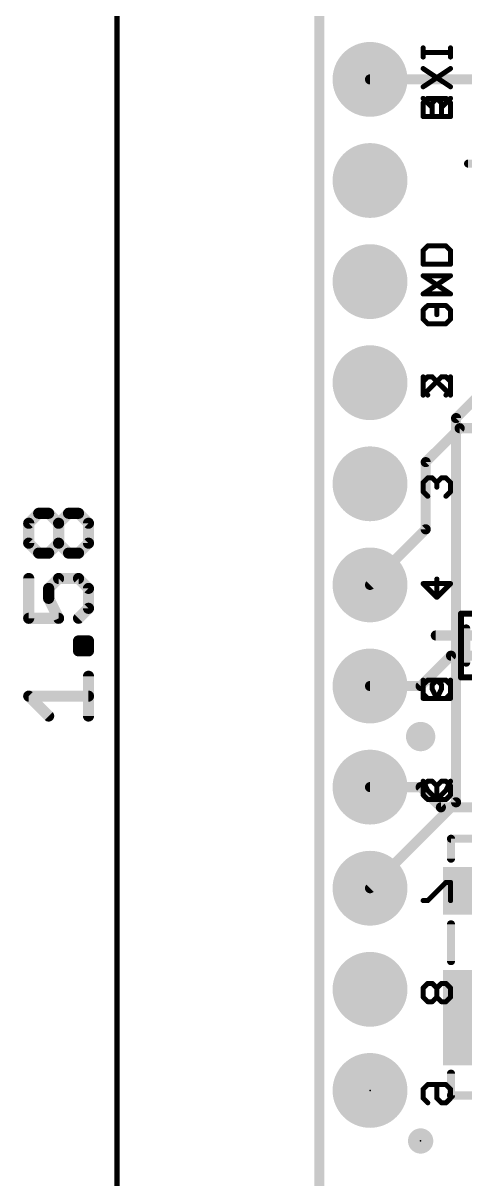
# Model space of a CAD drawing. Extents: x -44 to 63, y -18 to 50.
# Drawn here: x -7.43 to 3.65, y 6.03 to 35.07 of the extents above; entities that cross this region are included whole.
import ezdxf

# ---------------------------------------------------------------- set-up
doc = ezdxf.new("R2010")
doc.units = 0
for name, color, linetype in [('1', 12, 'CONTINUOUS'), ('16', 132, 'CONTINUOUS'), ('17', 110, 'CONTINUOUS'), ('18', 110, 'CONTINUOUS'), ('20', 53, 'CONTINUOUS'), ('21', 41, 'CONTINUOUS'), ('22', 40, 'CONTINUOUS'), ('23', 53, 'CONTINUOUS'), ('47', 253, 'CONTINUOUS'), ('51', 53, 'CONTINUOUS')]:
    doc.layers.add(name, color=color, linetype=linetype)

# ---------------------------------------------------------------- blocks, each defined once
blk = doc.blocks.new('PIE')
at = {"const_width": 0.5}
blk.add_lwpolyline([(0, -0.25, 1), (0, 0.25, 1), (0, -0.25)], format="xyb", dxfattribs=at)
blk = doc.blocks.new('RECT')
blk.add_solid([(-0.5, -0.5), (0.5, -0.5), (-0.5, 0.5), (0.5, 0.5)])
blk = doc.blocks.new('ROUNDP')
at = {"const_width": 0.5}
blk.add_lwpolyline([(0, -0.25, 1), (0, 0.25, 1), (0, -0.25)], format="xyb", dxfattribs=at)
blk = doc.blocks.new('ROUNDV')
at = {"const_width": 0.5}
blk.add_lwpolyline([(0, -0.25, 1), (0, 0.25, 1), (0, -0.25)], format="xyb", dxfattribs=at)

msp = doc.modelspace()

# ---------------------------------------------------------------- linework, layer by layer
at = {"layer": '1', "const_width": 0.254}
for points in [[(0, 40.005), (0, 5.715)], [(2.667, 24.0401), (3.5189, 24.892)], [(3.5189, 24.892), (6.985, 24.892)], [(2.667, 22.352), (2.667, 24.0401)], [(2.667, 22.352), (1.27, 20.955)], [(4.953, 19.685), (2.921, 19.685)], [(3.302, 19.177), (2.54, 18.415)], [(6.477, 19.177), (3.302, 19.177)], [(2.54, 18.415), (1.27, 18.415)], [(2.54, 15.875), (1.27, 15.875)], [(3.048, 15.367), (2.54, 15.875)], [(4.953, 15.367), (3.048, 15.367)]]:
    msp.add_lwpolyline(points, dxfattribs=at)
at = {"layer": '1', "const_width": 0.127}
for points in [[(3.5189, 24.9555, 1), (3.5189, 24.8285)], [(3.5638, 24.8471, 1), (3.474, 24.9369)], [(2.7305, 24.0401, 1), (2.6035, 24.0401)], [(2.6221, 24.085, 1), (2.7119, 23.9952)], [(2.6035, 22.352, 1), (2.7305, 22.352)], [(2.7119, 22.3071, 1), (2.6221, 22.3969)], [(1.2251, 20.9999, 1), (1.3149, 20.9101)], [(2.921, 19.7485, 1), (2.921, 19.6215)], [(3.302, 19.2405, 1), (3.302, 19.1135)], [(3.3469, 19.1321, 1), (3.2571, 19.2219)], [(1.27, 18.4785, 1), (1.27, 18.3515)], [(2.4951, 18.4599, 1), (2.5849, 18.3701)], [(2.54, 18.3515, 1), (2.54, 18.4785)], [(1.27, 15.9385, 1), (1.27, 15.8115)], [(2.5849, 15.9199, 1), (2.4951, 15.8301)], [(2.54, 15.8115, 1), (2.54, 15.9385)], [(3.048, 15.4305, 1), (3.048, 15.3035)], [(3.0031, 15.3221, 1), (3.0929, 15.4119)]]:
    msp.add_lwpolyline(points, format="xyb", dxfattribs=at)
at = {"layer": '16', "const_width": 0.254}
for points in [[(0, 5.715), (0, 40.005)], [(1.27, 33.655), (7.493, 33.655)], [(3.429, 25.146), (4.191, 25.908)], [(3.429, 15.494), (3.429, 25.146)], [(1.27, 13.335), (3.429, 15.494)]]:
    msp.add_lwpolyline(points, dxfattribs=at)
at = {"layer": '16', "const_width": 0.127}
for points in [[(1.27, 33.7185, 1), (1.27, 33.5915)], [(3.4925, 25.146, 1), (3.3655, 25.146)], [(3.3841, 25.1909, 1), (3.4739, 25.1011)], [(3.3655, 15.494, 1), (3.4925, 15.494)], [(3.4739, 15.4491, 1), (3.3841, 15.5389)], [(1.2251, 13.3799, 1), (1.3149, 13.2901)]]:
    msp.add_lwpolyline(points, format="xyb", dxfattribs=at)
at = {"layer": '20', "const_width": 0.2032}
msp.add_lwpolyline([(0, 40.005), (0, 5.715)], dxfattribs=at)
at = {"layer": '21'}
for points, const_width in [([(2.6029, 34.2174), (2.6029, 34.4462)], 0.127), ([(3.2893, 34.3318), (2.6029, 34.3318)], 0.127), ([(3.2893, 34.2174), (3.2893, 34.4462)], 0.127), ([(2.6029, 33.469), (3.2893, 33.9266)], 0.127), ([(2.6029, 33.9266), (3.2893, 33.469)], 0.127), ([(2.6029, 33.0638), (2.7173, 33.1782)], 0.127), ([(2.6029, 32.7206), (2.6029, 33.0638)], 0.127), ([(2.7173, 33.1782), (2.9461, 33.1782)], 0.127), ([(2.9461, 33.1782), (3.0605, 33.0638)], 0.127), ([(3.0605, 32.9494), (3.2893, 33.1782)], 0.127), ([(3.0605, 33.0638), (3.0605, 32.7206)], 0.127), ([(3.2893, 32.7206), (2.6029, 32.7206)], 0.127), ([(3.731, 31.539), (4.191, 31.539)], 0.2032), ([(2.7173, 29.4703), (2.6029, 29.3559)], 0.127), ([(2.6029, 29.3559), (2.6029, 29.0127)], 0.127), ([(3.1749, 29.4703), (2.7173, 29.4703)], 0.127), ([(3.2893, 29.3559), (3.1749, 29.4703)], 0.127), ([(3.2893, 29.0127), (3.2893, 29.3559)], 0.127), ([(2.6029, 29.0127), (3.2893, 29.0127)], 0.127), ([(2.6029, 28.2643), (3.2893, 28.7219)], 0.127), ([(3.2893, 28.7219), (2.6029, 28.7219)], 0.127), ([(3.2893, 28.2643), (2.6029, 28.2643)], 0.127), ([(2.7173, 27.9735), (2.6029, 27.8591)], 0.127), ([(2.6029, 27.8591), (2.6029, 27.6303)], 0.127), ([(3.1749, 27.9735), (2.9461, 27.9735)], 0.127), ([(2.9461, 27.9735), (2.9461, 27.7447)], 0.127), ([(3.2893, 27.8591), (3.1749, 27.9735)], 0.127), ([(3.2893, 27.6303), (3.2893, 27.8591)], 0.127), ([(2.6029, 27.6303), (2.7173, 27.5159)], 0.127), ([(3.1749, 27.5159), (3.2893, 27.6303)], 0.127), ([(2.7173, 27.5159), (3.1749, 27.5159)], 0.127), ([(2.7173, 26.1819), (2.6029, 26.0675)], 0.127), ([(2.8317, 26.1819), (2.7173, 26.1819)], 0.127), ([(3.2893, 25.7243), (2.8317, 26.1819)], 0.127), ([(3.2893, 26.1819), (3.2893, 25.7243)], 0.127), ([(2.6029, 26.0675), (2.6029, 25.8387)], 0.127), ([(2.6029, 25.8387), (2.7173, 25.7243)], 0.127), ([(2.6029, 23.5275), (2.7173, 23.6419)], 0.127), ([(2.6029, 23.2987), (2.6029, 23.5275)], 0.127), ([(2.7173, 23.6419), (2.8317, 23.6419)], 0.127), ([(2.8317, 23.6419), (2.9461, 23.5275)], 0.127), ([(2.9461, 23.5275), (3.0605, 23.6419)], 0.127), ([(2.9461, 23.5275), (2.9461, 23.4131)], 0.127), ([(3.0605, 23.6419), (3.1749, 23.6419)], 0.127), ([(3.1749, 23.6419), (3.2893, 23.5275)], 0.127), ([(3.2893, 23.5275), (3.2893, 23.2987)], 0.127), ([(2.7173, 23.1843), (2.6029, 23.2987)], 0.127), ([(3.2893, 23.2987), (3.1749, 23.1843)], 0.127), ([(3.2893, 20.9875), (2.6029, 20.9875)], 0.127), ([(2.6029, 20.9875), (2.9461, 20.6443)], 0.127), ([(2.9461, 20.6443), (2.9461, 21.1019)], 0.127), ([(3.683, 19.0016), (3.683, 19.8604)], 0.2032), ([(2.6029, 18.5619), (2.6029, 18.1043)], 0.127), ([(2.8317, 18.4475), (2.9461, 18.5619)], 0.127), ([(2.9461, 18.5619), (3.1749, 18.5619)], 0.127), ([(3.1749, 18.5619), (3.2893, 18.4475)], 0.127), ([(2.8317, 18.3331), (2.8317, 18.4475)], 0.127), ([(2.9461, 18.1043), (2.8317, 18.3331)], 0.127), ([(3.2893, 18.4475), (3.2893, 18.2187)], 0.127), ([(2.6029, 18.1043), (2.9461, 18.1043)], 0.127), ([(3.2893, 18.2187), (3.1749, 18.1043)], 0.127), ([(2.6029, 16.0219), (2.7173, 15.7931)], 0.127), ([(3.0605, 16.0219), (2.9461, 15.9075)], 0.127), ([(2.9461, 15.9075), (2.9461, 15.5643)], 0.127), ([(3.1749, 16.0219), (3.0605, 16.0219)], 0.127), ([(3.2893, 15.9075), (3.1749, 16.0219)], 0.127), ([(3.2893, 15.6787), (3.2893, 15.9075)], 0.127), ([(2.7173, 15.7931), (2.9461, 15.5643)], 0.127), ([(3.1749, 15.5643), (3.2893, 15.6787)], 0.127), ([(2.9461, 15.5643), (3.1749, 15.5643)], 0.127), ([(3.302, 14.078), (3.302, 14.578)], 0.2032), ([(3.302, 14.578), (5.1266, 14.578)], 0.2032), ([(3.302, 11.5034), (3.302, 12.428)], 0.2032), ([(3.302, 8.678), (3.302, 8.128)], 0.2032), ([(3.302, 8.128), (14.602, 8.128)], 0.2032)]:
    msp.add_lwpolyline(points, dxfattribs=dict(at, const_width=const_width))
for points, const_width in [([(2.6347, 34.4462, 1), (2.5712, 34.4462)], 0.0635), ([(2.6029, 34.3636, 1), (2.6029, 34.3001)], 0.0635), ([(3.3211, 34.4462, 1), (3.2576, 34.4462)], 0.0635), ([(3.2893, 34.3001, 1), (3.2893, 34.3636)], 0.0635), ([(2.5712, 34.2174, 1), (2.6347, 34.2174)], 0.0635), ([(2.6205, 33.953, 1), (2.5853, 33.9002)], 0.0635), ([(3.2576, 34.2174, 1), (3.3211, 34.2174)], 0.0635), ([(3.3069, 33.9002, 1), (3.2717, 33.953)], 0.0635), ([(2.5853, 33.4954, 1), (2.6205, 33.4426)], 0.0635), ([(3.2717, 33.4426, 1), (3.3069, 33.4954)], 0.0635), ([(2.6347, 33.0638, 1), (2.5712, 33.0638)], 0.0635), ([(2.5805, 33.0863, 1), (2.6254, 33.0414)], 0.0635), ([(2.7173, 33.21, 1), (2.7173, 33.1465)], 0.0635), ([(2.7398, 33.1558, 1), (2.6949, 33.2007)], 0.0635), ([(2.9686, 33.2007, 1), (2.9237, 33.1558)], 0.0635), ([(2.9461, 33.1465, 1), (2.9461, 33.21)], 0.0635), ([(3.0923, 33.0638, 1), (3.0288, 33.0638)], 0.0635), ([(3.0381, 33.0414, 1), (3.083, 33.0863)], 0.0635), ([(3.3118, 33.1558, 1), (3.2668, 33.2007)], 0.0635), ([(3.0381, 32.9719, 1), (3.083, 32.927)], 0.0635), ([(2.6029, 32.7524, 1), (2.6029, 32.6889)], 0.0635), ([(2.5712, 32.7206, 1), (2.6347, 32.7206)], 0.0635), ([(3.0288, 32.7206, 1), (3.0923, 32.7206)], 0.0635), ([(3.2893, 32.6889, 1), (3.2893, 32.7524)], 0.0635), ([(3.731, 31.5898, 1), (3.731, 31.4882)], 0.1016), ([(2.6347, 29.3559, 1), (2.5712, 29.3559)], 0.0635), ([(2.5805, 29.3783, 1), (2.6254, 29.3334)], 0.0635), ([(2.7173, 29.502, 1), (2.7173, 29.4385)], 0.0635), ([(2.7398, 29.4478, 1), (2.6949, 29.4927)], 0.0635), ([(3.1974, 29.4927, 1), (3.1525, 29.4478)], 0.0635), ([(3.1749, 29.4385, 1), (3.1749, 29.502)], 0.0635), ([(3.3211, 29.3559, 1), (3.2576, 29.3559)], 0.0635), ([(3.2668, 29.3334, 1), (3.3118, 29.3783)], 0.0635), ([(2.6029, 29.0445, 1), (2.6029, 28.981)], 0.0635), ([(2.5712, 29.0127, 1), (2.6347, 29.0127)], 0.0635), ([(3.2576, 29.0127, 1), (3.3211, 29.0127)], 0.0635), ([(3.2893, 28.981, 1), (3.2893, 29.0445)], 0.0635), ([(2.6029, 28.7536, 1), (2.6029, 28.6901)], 0.0635), ([(3.3069, 28.6955, 1), (3.2717, 28.7483)], 0.0635), ([(3.2893, 28.6901, 1), (3.2893, 28.7536)], 0.0635), ([(2.6029, 28.296, 1), (2.6029, 28.2325)], 0.0635), ([(2.5853, 28.2907, 1), (2.6205, 28.2379)], 0.0635), ([(3.2893, 28.2325, 1), (3.2893, 28.296)], 0.0635), ([(2.6347, 27.8591, 1), (2.5712, 27.8591)], 0.0635), ([(2.5805, 27.8815, 1), (2.6254, 27.8366)], 0.0635), ([(2.7398, 27.951, 1), (2.6949, 27.9959)], 0.0635), ([(2.9461, 28.0052, 1), (2.9461, 27.9417)], 0.0635), ([(2.9779, 27.9735, 1), (2.9144, 27.9735)], 0.0635), ([(3.1974, 27.9959, 1), (3.1525, 27.951)], 0.0635), ([(3.1749, 27.9417, 1), (3.1749, 28.0052)], 0.0635), ([(3.3211, 27.8591, 1), (3.2576, 27.8591)], 0.0635), ([(3.2668, 27.8366, 1), (3.3118, 27.8815)], 0.0635), ([(2.5712, 27.6303, 1), (2.6347, 27.6303)], 0.0635), ([(2.6254, 27.6527, 1), (2.5805, 27.6078)], 0.0635), ([(2.9144, 27.7447, 1), (2.9779, 27.7447)], 0.0635), ([(3.2576, 27.6303, 1), (3.3211, 27.6303)], 0.0635), ([(3.3118, 27.6078, 1), (3.2668, 27.6527)], 0.0635), ([(2.7173, 27.5476, 1), (2.7173, 27.4841)], 0.0635), ([(2.6949, 27.4934, 1), (2.7398, 27.5383)], 0.0635), ([(3.1525, 27.5383, 1), (3.1974, 27.4934)], 0.0635), ([(3.1749, 27.4841, 1), (3.1749, 27.5476)], 0.0635), ([(2.7173, 26.2136, 1), (2.7173, 26.1501)], 0.0635), ([(2.7398, 26.1594, 1), (2.6949, 26.2043)], 0.0635), ([(2.8542, 26.2043, 1), (2.8093, 26.1594)], 0.0635), ([(2.8317, 26.1501, 1), (2.8317, 26.2136)], 0.0635), ([(3.3211, 26.1819, 1), (3.2576, 26.1819)], 0.0635), ([(2.6347, 26.0675, 1), (2.5712, 26.0675)], 0.0635), ([(2.5712, 25.8387, 1), (2.6347, 25.8387)], 0.0635), ([(2.5805, 26.0899, 1), (2.6254, 26.045)], 0.0635), ([(2.6254, 25.8611, 1), (2.5805, 25.8162)], 0.0635), ([(2.6949, 25.7018, 1), (2.7398, 25.7467)], 0.0635), ([(3.2576, 25.7243, 1), (3.3211, 25.7243)], 0.0635), ([(3.2668, 25.7018, 1), (3.3118, 25.7467)], 0.0635), ([(2.6347, 23.5275, 1), (2.5712, 23.5275)], 0.0635), ([(2.5805, 23.5499, 1), (2.6254, 23.505)], 0.0635), ([(2.7173, 23.6736, 1), (2.7173, 23.6101)], 0.0635), ([(2.7398, 23.6194, 1), (2.6949, 23.6643)], 0.0635), ([(2.8542, 23.6643, 1), (2.8093, 23.6194)], 0.0635), ([(2.8317, 23.6101, 1), (2.8317, 23.6736)], 0.0635), ([(2.9779, 23.5275, 1), (2.9144, 23.5275)], 0.0635), ([(2.9237, 23.5499, 1), (2.9686, 23.505)], 0.0635), ([(2.9237, 23.505, 1), (2.9686, 23.5499)], 0.0635), ([(3.0605, 23.6736, 1), (3.0605, 23.6101)], 0.0635), ([(3.083, 23.6194, 1), (3.0381, 23.6643)], 0.0635), ([(3.1974, 23.6643, 1), (3.1525, 23.6194)], 0.0635), ([(3.1749, 23.6101, 1), (3.1749, 23.6736)], 0.0635), ([(3.3211, 23.5275, 1), (3.2576, 23.5275)], 0.0635), ([(3.2668, 23.505, 1), (3.3118, 23.5499)], 0.0635), ([(2.5712, 23.2987, 1), (2.6347, 23.2987)], 0.0635), ([(2.6254, 23.3211, 1), (2.5805, 23.2762)], 0.0635), ([(2.6949, 23.1618, 1), (2.7398, 23.2067)], 0.0635), ([(2.9144, 23.4131, 1), (2.9779, 23.4131)], 0.0635), ([(3.1525, 23.2067, 1), (3.1974, 23.1618)], 0.0635), ([(3.2576, 23.2987, 1), (3.3211, 23.2987)], 0.0635), ([(3.3118, 23.2762, 1), (3.2668, 23.3211)], 0.0635), ([(2.6029, 21.0192, 1), (2.6029, 20.9557)], 0.0635), ([(2.6254, 21.0099, 1), (2.5805, 20.965)], 0.0635), ([(2.9779, 21.1019, 1), (2.9144, 21.1019)], 0.0635), ([(3.2893, 20.9557, 1), (3.2893, 21.0192)], 0.0635), ([(2.9144, 20.6443, 1), (2.9779, 20.6443)], 0.0635), ([(2.9237, 20.6218, 1), (2.9686, 20.6667)], 0.0635), ([(3.7338, 19.8604, 1), (3.6322, 19.8604)], 0.1016), ([(3.6322, 19.0016, 1), (3.7338, 19.0016)], 0.1016), ([(2.6347, 18.5619, 1), (2.5712, 18.5619)], 0.0635), ([(2.9461, 18.5936, 1), (2.9461, 18.5301)], 0.0635), ([(2.9686, 18.5394, 1), (2.9237, 18.5843)], 0.0635), ([(3.1974, 18.5843, 1), (3.1525, 18.5394)], 0.0635), ([(3.1749, 18.5301, 1), (3.1749, 18.5936)], 0.0635), ([(2.8635, 18.4475, 1), (2.8, 18.4475)], 0.0635), ([(2.8601, 18.3473, 1), (2.8033, 18.3189)], 0.0635), ([(2.8, 18.3331, 1), (2.8635, 18.3331)], 0.0635), ([(2.8093, 18.4699, 1), (2.8542, 18.425)], 0.0635), ([(3.3211, 18.4475, 1), (3.2576, 18.4475)], 0.0635), ([(3.2668, 18.425, 1), (3.3118, 18.4699)], 0.0635), ([(2.6029, 18.136, 1), (2.6029, 18.0725)], 0.0635), ([(2.5712, 18.1043, 1), (2.6347, 18.1043)], 0.0635), ([(2.9177, 18.0901, 1), (2.9745, 18.1185)], 0.0635), ([(2.9461, 18.0725, 1), (2.9461, 18.136)], 0.0635), ([(3.1525, 18.1267, 1), (3.1974, 18.0818)], 0.0635), ([(3.2576, 18.2187, 1), (3.3211, 18.2187)], 0.0635), ([(3.3118, 18.1962, 1), (3.2668, 18.2411)], 0.0635), ([(2.6313, 16.0361, 1), (2.5745, 16.0077)], 0.0635), ([(2.9779, 15.9075, 1), (2.9144, 15.9075)], 0.0635), ([(3.0605, 16.0536, 1), (3.0605, 15.9901)], 0.0635), ([(3.083, 15.9994, 1), (3.0381, 16.0443)], 0.0635), ([(3.1974, 16.0443, 1), (3.1525, 15.9994)], 0.0635), ([(3.1749, 15.9901, 1), (3.1749, 16.0536)], 0.0635), ([(3.3211, 15.9075, 1), (3.2576, 15.9075)], 0.0635), ([(2.7398, 15.8155, 1), (2.6949, 15.7706)], 0.0635), ([(2.6889, 15.7789, 1), (2.7457, 15.8073)], 0.0635), ([(2.9237, 15.9299, 1), (2.9686, 15.885)], 0.0635), ([(3.2576, 15.6787, 1), (3.3211, 15.6787)], 0.0635), ([(3.3118, 15.6562, 1), (3.2668, 15.7011)], 0.0635), ([(3.2668, 15.885, 1), (3.3118, 15.9299)], 0.0635), ([(2.9461, 15.596, 1), (2.9461, 15.5325)], 0.0635), ([(2.9144, 15.5643, 1), (2.9779, 15.5643)], 0.0635), ([(2.9237, 15.5418, 1), (2.9686, 15.5867)], 0.0635), ([(3.1525, 15.5867, 1), (3.1974, 15.5418)], 0.0635), ([(3.1749, 15.5325, 1), (3.1749, 15.596)], 0.0635), ([(3.3528, 14.578, 1), (3.2512, 14.578)], 0.1016), ([(3.302, 14.6288, 1), (3.302, 14.5272)], 0.1016), ([(3.2512, 14.078, 1), (3.3528, 14.078)], 0.1016), ([(3.3528, 12.428, 1), (3.2512, 12.428)], 0.1016), ([(3.2512, 11.5034, 1), (3.3528, 11.5034)], 0.1016), ([(3.3528, 8.678, 1), (3.2512, 8.678)], 0.1016), ([(3.302, 8.1788, 1), (3.302, 8.0772)], 0.1016), ([(3.2512, 8.128, 1), (3.3528, 8.128)], 0.1016)]:
    msp.add_lwpolyline(points, format="xyb", dxfattribs=dict(at, const_width=const_width))
at = {"layer": '22', "const_width": 0.0635}
for points in [[(2.6353, 34.4462, 1), (2.5717, 34.4462)], [(2.6035, 34.3636, 1), (2.6035, 34.3001)], [(3.3216, 34.4462, 1), (3.2581, 34.4462)], [(3.2899, 34.3001, 1), (3.2899, 34.3636)], [(2.5717, 34.2174, 1), (2.6353, 34.2174)], [(2.6211, 33.953, 1), (2.5859, 33.9002)], [(3.2581, 34.2174, 1), (3.3216, 34.2174)], [(3.3075, 33.9002, 1), (3.2723, 33.953)], [(2.5859, 33.4954, 1), (2.6211, 33.4426)], [(3.2723, 33.4426, 1), (3.3075, 33.4954)], [(2.626, 33.2007, 1), (2.581, 33.1558)], [(2.864, 33.0638, 1), (2.8005, 33.0638)], [(2.8098, 33.0863, 1), (2.8547, 33.0414)], [(2.9467, 33.21, 1), (2.9467, 33.1465)], [(2.9691, 33.1558, 1), (2.9242, 33.2007)], [(3.1979, 33.2007, 1), (3.153, 33.1558)], [(3.1755, 33.1465, 1), (3.1755, 33.21)], [(3.3216, 33.0638, 1), (3.2581, 33.0638)], [(3.2674, 33.0414, 1), (3.3123, 33.0863)], [(2.8098, 32.927, 1), (2.8547, 32.9719)], [(2.6035, 32.7524, 1), (2.6035, 32.6889)], [(2.8005, 32.7206, 1), (2.864, 32.7206)], [(3.2581, 32.7206, 1), (3.3216, 32.7206)], [(3.2899, 32.6889, 1), (3.2899, 32.7524)], [(2.6353, 29.3559, 1), (2.5717, 29.3559)], [(2.581, 29.3784, 1), (2.626, 29.3334)], [(2.7179, 29.5021, 1), (2.7179, 29.4386)], [(2.7403, 29.4478, 1), (2.6954, 29.4928)], [(3.1979, 29.4928, 1), (3.153, 29.4478)], [(3.1755, 29.4386, 1), (3.1755, 29.5021)], [(3.3216, 29.3559, 1), (3.2581, 29.3559)], [(3.2674, 29.3334, 1), (3.3123, 29.3784)], [(2.5717, 29.0127, 1), (2.6353, 29.0127)], [(2.6035, 29.0445, 1), (2.6035, 28.981)], [(3.2581, 29.0127, 1), (3.3216, 29.0127)], [(3.2899, 28.981, 1), (3.2899, 29.0445)], [(2.6211, 28.7483, 1), (2.5859, 28.6955)], [(2.6035, 28.7536, 1), (2.6035, 28.6901)], [(3.2899, 28.6901, 1), (3.2899, 28.7536)], [(2.6035, 28.296, 1), (2.6035, 28.2325)], [(3.2723, 28.2379, 1), (3.3075, 28.2907)], [(3.2899, 28.2325, 1), (3.2899, 28.296)], [(2.6353, 27.8591, 1), (2.5717, 27.8591)], [(2.581, 27.8815, 1), (2.626, 27.8366)], [(2.7179, 28.0052, 1), (2.7179, 27.9417)], [(2.7403, 27.951, 1), (2.6954, 27.9959)], [(2.9784, 27.9735, 1), (2.9149, 27.9735)], [(2.9467, 27.9417, 1), (2.9467, 28.0052)], [(3.1979, 27.9959, 1), (3.153, 27.951)], [(3.3216, 27.8591, 1), (3.2581, 27.8591)], [(3.2674, 27.8366, 1), (3.3123, 27.8815)], [(2.5717, 27.6303, 1), (2.6353, 27.6303)], [(2.626, 27.6527, 1), (2.581, 27.6078)], [(2.9149, 27.7447, 1), (2.9784, 27.7447)], [(3.2581, 27.6303, 1), (3.3216, 27.6303)], [(3.3123, 27.6078, 1), (3.2674, 27.6527)], [(2.7179, 27.5476, 1), (2.7179, 27.4841)], [(2.6954, 27.4934, 1), (2.7403, 27.5383)], [(3.153, 27.5383, 1), (3.1979, 27.4934)], [(3.1755, 27.4841, 1), (3.1755, 27.5476)], [(2.6353, 26.1819, 1), (2.5717, 26.1819)], [(3.0611, 26.2136, 1), (3.0611, 26.1501)], [(3.0835, 26.1594, 1), (3.0386, 26.2043)], [(3.1979, 26.2043, 1), (3.153, 26.1594)], [(3.1755, 26.1501, 1), (3.1755, 26.2136)], [(3.3216, 26.0675, 1), (3.2581, 26.0675)], [(3.2581, 25.8387, 1), (3.3216, 25.8387)], [(3.2674, 26.045, 1), (3.3123, 26.0899)], [(3.3123, 25.8162, 1), (3.2674, 25.8611)], [(2.5717, 25.7243, 1), (2.6353, 25.7243)], [(2.581, 25.7467, 1), (2.626, 25.7018)], [(3.153, 25.7467, 1), (3.1979, 25.7018)], [(2.6353, 23.5275, 1), (2.5717, 23.5275)], [(2.581, 23.5499, 1), (2.626, 23.505)], [(2.7179, 23.6736, 1), (2.7179, 23.6101)], [(2.7403, 23.6194, 1), (2.6954, 23.6643)], [(2.8547, 23.6643, 1), (2.8098, 23.6194)], [(2.8323, 23.6101, 1), (2.8323, 23.6736)], [(2.9784, 23.5275, 1), (2.9149, 23.5275)], [(2.9242, 23.5499, 1), (2.9691, 23.505)], [(2.9242, 23.505, 1), (2.9691, 23.5499)], [(3.0611, 23.6736, 1), (3.0611, 23.6101)], [(3.0835, 23.6194, 1), (3.0386, 23.6643)], [(3.1979, 23.6643, 1), (3.153, 23.6194)], [(3.1755, 23.6101, 1), (3.1755, 23.6736)], [(3.3216, 23.5275, 1), (3.2581, 23.5275)], [(3.2674, 23.505, 1), (3.3123, 23.5499)], [(2.5717, 23.2987, 1), (2.6353, 23.2987)], [(2.626, 23.3211, 1), (2.581, 23.2762)], [(2.6954, 23.1618, 1), (2.7403, 23.2067)], [(2.9149, 23.4131, 1), (2.9784, 23.4131)], [(3.153, 23.2067, 1), (3.1979, 23.1618)], [(3.2581, 23.2987, 1), (3.3216, 23.2987)], [(3.3123, 23.2762, 1), (3.2674, 23.3211)], [(2.6035, 21.0192, 1), (2.6035, 20.9557)], [(2.9784, 21.1019, 1), (2.9149, 21.1019)], [(3.3123, 20.965, 1), (3.2674, 21.0099)], [(3.2899, 20.9557, 1), (3.2899, 21.0192)], [(2.9149, 20.6443, 1), (2.9784, 20.6443)], [(2.9242, 20.6667, 1), (2.9691, 20.6218)], [(2.7179, 18.5936, 1), (2.7179, 18.5301)], [(2.7403, 18.5394, 1), (2.6954, 18.5843)], [(2.9691, 18.5843, 1), (2.9242, 18.5394)], [(2.9467, 18.5301, 1), (2.9467, 18.5936)], [(3.3216, 18.5619, 1), (3.2581, 18.5619)], [(2.6353, 18.4475, 1), (2.5717, 18.4475)], [(2.581, 18.4699, 1), (2.626, 18.425)], [(3.0928, 18.4475, 1), (3.0293, 18.4475)], [(3.0293, 18.3331, 1), (3.0928, 18.3331)], [(3.0895, 18.3189, 1), (3.0327, 18.3473)], [(3.0386, 18.425, 1), (3.0835, 18.4699)], [(2.5717, 18.2187, 1), (2.6353, 18.2187)], [(2.626, 18.2411, 1), (2.581, 18.1962)], [(2.6954, 18.0818, 1), (2.7403, 18.1267)], [(2.9467, 18.136, 1), (2.9467, 18.0725)], [(2.9183, 18.1185, 1), (2.9751, 18.0901)], [(3.2581, 18.1043, 1), (3.3216, 18.1043)], [(3.2899, 18.0725, 1), (3.2899, 18.136)], [(2.6353, 15.9075, 1), (2.5717, 15.9075)], [(2.7179, 16.0536, 1), (2.7179, 15.9901)], [(2.7403, 15.9994, 1), (2.6954, 16.0443)], [(2.8547, 16.0443, 1), (2.8098, 15.9994)], [(2.8323, 15.9901, 1), (2.8323, 16.0536)], [(2.9784, 15.9075, 1), (2.9149, 15.9075)], [(3.3183, 16.0077, 1), (3.2615, 16.0361)], [(2.5717, 15.6787, 1), (2.6353, 15.6787)], [(2.581, 15.9299, 1), (2.626, 15.885)], [(2.626, 15.7011, 1), (2.581, 15.6562)], [(2.9242, 15.885, 1), (2.9691, 15.9299)], [(3.1471, 15.8073, 1), (3.2039, 15.7789)], [(3.1979, 15.7706, 1), (3.153, 15.8155)], [(2.7179, 15.596, 1), (2.7179, 15.5325)], [(2.6954, 15.5418, 1), (2.7403, 15.5867)], [(2.9149, 15.5643, 1), (2.9784, 15.5643)], [(2.9242, 15.5867, 1), (2.9691, 15.5418)], [(2.9467, 15.5325, 1), (2.9467, 15.596)], [(3.1755, 13.5136, 1), (3.1755, 13.4501)], [(3.1979, 13.4594, 1), (3.153, 13.5043)], [(3.3216, 13.4819, 1), (3.2581, 13.4819)], [(3.2899, 13.4501, 1), (3.2899, 13.5136)], [(2.6035, 13.056, 1), (2.6035, 12.9925)], [(2.6954, 13.0467, 1), (2.7403, 13.0018)], [(2.7179, 12.9925, 1), (2.7179, 13.056)], [(3.2581, 13.0243, 1), (3.3216, 13.0243)], [(2.6353, 10.8275, 1), (2.5717, 10.8275)], [(2.581, 10.8499, 1), (2.626, 10.805)], [(2.7179, 10.9736, 1), (2.7179, 10.9101)], [(2.7403, 10.9194, 1), (2.6954, 10.9643)], [(2.8547, 10.9643, 1), (2.8098, 10.9194)], [(2.8323, 10.9101, 1), (2.8323, 10.9736)], [(2.9784, 10.8275, 1), (2.9149, 10.8275)], [(2.9242, 10.8499, 1), (2.9691, 10.805)], [(2.9242, 10.805, 1), (2.9691, 10.8499)], [(3.0611, 10.9736, 1), (3.0611, 10.9101)], [(3.0835, 10.9194, 1), (3.0386, 10.9643)], [(3.1979, 10.9643, 1), (3.153, 10.9194)], [(3.1755, 10.9101, 1), (3.1755, 10.9736)], [(3.3216, 10.8275, 1), (3.2581, 10.8275)], [(3.2674, 10.805, 1), (3.3123, 10.8499)], [(2.5717, 10.5987, 1), (2.6353, 10.5987)], [(2.626, 10.6211, 1), (2.581, 10.5762)], [(2.7179, 10.516, 1), (2.7179, 10.4525)], [(2.6954, 10.4618, 1), (2.7403, 10.5067)], [(2.8098, 10.5067, 1), (2.8547, 10.4618)], [(2.8323, 10.4525, 1), (2.8323, 10.516)], [(2.9149, 10.5987, 1), (2.9784, 10.5987)], [(2.9691, 10.6211, 1), (2.9242, 10.5762)], [(2.9691, 10.5762, 1), (2.9242, 10.6211)], [(3.0611, 10.516, 1), (3.0611, 10.4525)], [(3.0386, 10.4618, 1), (3.0835, 10.5067)], [(3.153, 10.5067, 1), (3.1979, 10.4618)], [(3.1755, 10.4525, 1), (3.1755, 10.516)], [(3.2581, 10.5987, 1), (3.3216, 10.5987)], [(3.3123, 10.5762, 1), (3.2674, 10.6211)], [(2.7179, 8.4336, 1), (2.7179, 8.3701)], [(2.7403, 8.3794, 1), (2.6954, 8.4243)], [(2.9784, 8.4019, 1), (2.9149, 8.4019)], [(3.1979, 8.4243, 1), (3.153, 8.3794)], [(3.1755, 8.3701, 1), (3.1755, 8.4336)], [(2.6353, 8.2875, 1), (2.5717, 8.2875)], [(2.581, 8.3099, 1), (2.626, 8.265)], [(3.3216, 8.2875, 1), (3.2581, 8.2875)], [(3.2674, 8.265, 1), (3.3123, 8.3099)], [(2.5717, 8.0587, 1), (2.6353, 8.0587)], [(2.626, 8.0811, 1), (2.581, 8.0362)], [(2.6954, 7.9218, 1), (2.7403, 7.9667)], [(2.9149, 8.0587, 1), (2.9784, 8.0587)], [(2.9691, 8.0811, 1), (2.9242, 8.0362)], [(3.0611, 7.976, 1), (3.0611, 7.9125)], [(3.0386, 7.9218, 1), (3.0835, 7.9667)], [(3.153, 7.9667, 1), (3.1979, 7.9218)], [(3.1755, 7.9125, 1), (3.1755, 7.976)], [(3.2581, 8.0587, 1), (3.3216, 8.0587)], [(3.3123, 8.0362, 1), (3.2674, 8.0811)]]:
    msp.add_lwpolyline(points, format="xyb", dxfattribs=at)
at = {"layer": '22', "const_width": 0.127}
for points in [[(2.6035, 34.2174), (2.6035, 34.4462)], [(2.6035, 34.3318), (3.2899, 34.3318)], [(3.2899, 34.2174), (3.2899, 34.4462)], [(3.2899, 33.469), (2.6035, 33.9266)], [(3.2899, 33.9266), (2.6035, 33.469)], [(2.8323, 32.9494), (2.6035, 33.1782)], [(2.9467, 33.1782), (2.8323, 33.0638)], [(2.8323, 33.0638), (2.8323, 32.7206)], [(3.1755, 33.1782), (2.9467, 33.1782)], [(3.2899, 33.0638), (3.1755, 33.1782)], [(3.2899, 32.7206), (3.2899, 33.0638)], [(2.6035, 32.7206), (3.2899, 32.7206)], [(2.6035, 29.3559), (2.7179, 29.4703)], [(2.6035, 29.0127), (2.6035, 29.3559)], [(2.7179, 29.4703), (3.1755, 29.4703)], [(3.1755, 29.4703), (3.2899, 29.3559)], [(3.2899, 29.3559), (3.2899, 29.0127)], [(3.2899, 29.0127), (2.6035, 29.0127)], [(3.2899, 28.2643), (2.6035, 28.7219)], [(2.6035, 28.7219), (3.2899, 28.7219)], [(2.6035, 28.2643), (3.2899, 28.2643)], [(2.6035, 27.8591), (2.7179, 27.9735)], [(2.6035, 27.6303), (2.6035, 27.8591)], [(2.7179, 27.9735), (2.9467, 27.9735)], [(2.9467, 27.9735), (2.9467, 27.7447)], [(3.1755, 27.9735), (3.2899, 27.8591)], [(3.2899, 27.8591), (3.2899, 27.6303)], [(2.7179, 27.5159), (2.6035, 27.6303)], [(3.2899, 27.6303), (3.1755, 27.5159)], [(3.1755, 27.5159), (2.7179, 27.5159)], [(2.6035, 26.1819), (2.6035, 25.7243)], [(2.6035, 25.7243), (3.0611, 26.1819)], [(3.0611, 26.1819), (3.1755, 26.1819)], [(3.1755, 26.1819), (3.2899, 26.0675)], [(3.2899, 25.8387), (3.1755, 25.7243)], [(3.2899, 26.0675), (3.2899, 25.8387)], [(2.7179, 23.6419), (2.6035, 23.5275)], [(2.6035, 23.5275), (2.6035, 23.2987)], [(2.8323, 23.6419), (2.7179, 23.6419)], [(2.9467, 23.5275), (2.8323, 23.6419)], [(3.0611, 23.6419), (2.9467, 23.5275)], [(2.9467, 23.5275), (2.9467, 23.4131)], [(3.1755, 23.6419), (3.0611, 23.6419)], [(3.2899, 23.5275), (3.1755, 23.6419)], [(3.2899, 23.2987), (3.2899, 23.5275)], [(2.6035, 23.2987), (2.7179, 23.1843)], [(3.1755, 23.1843), (3.2899, 23.2987)], [(2.6035, 20.9875), (3.2899, 20.9875)], [(2.9467, 20.6443), (2.9467, 21.1019)], [(3.2899, 20.9875), (2.9467, 20.6443)], [(2.7179, 18.5619), (2.6035, 18.4475)], [(2.9467, 18.5619), (2.7179, 18.5619)], [(3.0611, 18.4475), (2.9467, 18.5619)], [(3.2899, 18.5619), (3.2899, 18.1043)], [(2.6035, 18.4475), (2.6035, 18.2187)], [(2.9467, 18.1043), (3.0611, 18.3331)], [(3.0611, 18.3331), (3.0611, 18.4475)], [(2.6035, 18.2187), (2.7179, 18.1043)], [(3.2899, 18.1043), (2.9467, 18.1043)], [(2.6035, 15.9075), (2.7179, 16.0219)], [(2.6035, 15.6787), (2.6035, 15.9075)], [(2.7179, 16.0219), (2.8323, 16.0219)], [(2.8323, 16.0219), (2.9467, 15.9075)], [(2.9467, 15.9075), (2.9467, 15.5643)], [(3.2899, 16.0219), (3.1755, 15.7931)], [(2.7179, 15.5643), (2.6035, 15.6787)], [(3.1755, 15.7931), (2.9467, 15.5643)], [(2.9467, 15.5643), (2.7179, 15.5643)], [(3.1755, 13.4819), (2.7179, 13.0243)], [(3.2899, 13.4819), (3.1755, 13.4819)], [(3.2899, 13.0243), (3.2899, 13.4819)], [(2.7179, 13.0243), (2.6035, 13.0243)], [(2.7179, 10.9419), (2.6035, 10.8275)], [(2.6035, 10.8275), (2.6035, 10.5987)], [(2.8323, 10.9419), (2.7179, 10.9419)], [(2.9467, 10.8275), (2.8323, 10.9419)], [(3.0611, 10.9419), (2.9467, 10.8275)], [(2.9467, 10.5987), (2.9467, 10.8275)], [(3.1755, 10.9419), (3.0611, 10.9419)], [(3.2899, 10.8275), (3.1755, 10.9419)], [(3.2899, 10.5987), (3.2899, 10.8275)], [(2.6035, 10.5987), (2.7179, 10.4843)], [(2.7179, 10.4843), (2.8323, 10.4843)], [(2.8323, 10.4843), (2.9467, 10.5987)], [(2.9467, 10.5987), (3.0611, 10.4843)], [(3.0611, 10.4843), (3.1755, 10.4843)], [(3.1755, 10.4843), (3.2899, 10.5987)], [(2.6035, 8.2875), (2.7179, 8.4019)], [(2.7179, 8.4019), (3.1755, 8.4019)], [(2.9467, 8.0587), (2.9467, 8.4019)], [(3.1755, 8.4019), (3.2899, 8.2875)], [(2.6035, 8.0587), (2.6035, 8.2875)], [(3.2899, 8.2875), (3.2899, 8.0587)], [(2.7179, 7.9443), (2.6035, 8.0587)], [(3.0611, 7.9443), (2.9467, 8.0587)], [(3.1755, 7.9443), (3.0611, 7.9443)], [(3.2899, 8.0587), (3.1755, 7.9443)]]:
    msp.add_lwpolyline(points, dxfattribs=at)
at = {"layer": '23'}
for p in [(1.27, 8.255), (3.302, 8.128), (2.54, 6.985)]:
    msp.add_point(p, dxfattribs=at)
at = {"layer": '47'}
for points, const_width in [([(-5.08, 0.065), (-5.08, 39.94)], 0.13), ([(-7.2941, 22.5036), (-7.0441, 22.7536)], 0.2794), ([(-7.0441, 22.7536), (-6.7941, 22.7536)], 0.2794), ([(-6.7941, 22.7536), (-6.5441, 22.5036)], 0.2794), ([(-6.5441, 22.5036), (-6.2942, 22.7536)], 0.2794), ([(-6.2942, 22.7536), (-6.0442, 22.7536)], 0.2794), ([(-6.0442, 22.7536), (-5.7942, 22.5036)], 0.2794), ([(-7.2941, 22.0037), (-7.2941, 22.5036)], 0.2794), ([(-6.5441, 22.0037), (-6.5441, 22.5036)], 0.2794), ([(-5.7942, 22.5036), (-5.7942, 22.0037)], 0.2794), ([(-7.0441, 21.7537), (-7.2941, 22.0037)], 0.2794), ([(-6.5441, 22.0037), (-6.7941, 21.7537)], 0.2794), ([(-6.2942, 21.7537), (-6.5441, 22.0037)], 0.2794), ([(-5.7942, 22.0037), (-6.0442, 21.7537)], 0.2794), ([(-6.7941, 21.7537), (-7.0441, 21.7537)], 0.2794), ([(-6.0442, 21.7537), (-6.2942, 21.7537)], 0.2794), ([(-7.2941, 21.1165), (-7.2941, 20.1165)], 0.2794), ([(-6.7941, 20.8665), (-6.5441, 21.1165)], 0.2794), ([(-6.5441, 21.1165), (-6.0442, 21.1165)], 0.2794), ([(-6.0442, 21.1165), (-5.7942, 20.8665)], 0.2794), ([(-6.7941, 20.6165), (-6.7941, 20.8665)], 0.2794), ([(-5.7942, 20.8665), (-5.7942, 20.3665)], 0.2794), ([(-6.5441, 20.1165), (-6.7941, 20.6165)], 0.2794), ([(-5.7942, 20.3665), (-6.0442, 20.1165)], 0.2794), ([(-7.2941, 20.1165), (-6.5441, 20.1165)], 0.2794), ([(-6.0442, 19.298), (-6.0442, 19.5479)], 0.2794), ([(-6.0442, 19.5479), (-5.7942, 19.5479)], 0.2794), ([(-5.7942, 19.5479), (-5.7942, 19.298)], 0.2794), ([(-5.7942, 19.298), (-6.0442, 19.298)], 0.2794), ([(-5.7942, 17.6608), (-5.7942, 18.6607)], 0.2794), ([(-6.7941, 17.6608), (-7.2941, 18.1608)], 0.2794), ([(-7.2941, 18.1608), (-5.7942, 18.1608)], 0.2794)]:
    msp.add_lwpolyline(points, dxfattribs=dict(at, const_width=const_width))
at = {"layer": '47', "const_width": 0.1397}
for points in [[(-7.0441, 22.8235, 1), (-7.0441, 22.6838)], [(-6.9947, 22.7042, 1), (-7.0935, 22.803)], [(-6.7447, 22.803, 1), (-6.8435, 22.7042)], [(-6.7941, 22.6838, 1), (-6.7941, 22.8235)], [(-6.2942, 22.8235, 1), (-6.2942, 22.6838)], [(-6.2448, 22.7042, 1), (-6.3436, 22.803)], [(-5.9948, 22.803, 1), (-6.0936, 22.7042)], [(-6.0442, 22.6838, 1), (-6.0442, 22.8235)], [(-7.2242, 22.5036, 1), (-7.3639, 22.5036)], [(-7.3435, 22.553, 1), (-7.2447, 22.4542)], [(-6.4743, 22.5036, 1), (-6.614, 22.5036)], [(-6.5935, 22.553, 1), (-6.4947, 22.4542)], [(-6.5935, 22.4542, 1), (-6.4947, 22.553)], [(-5.7244, 22.5036, 1), (-5.864, 22.5036)], [(-5.8436, 22.4542, 1), (-5.7448, 22.553)], [(-7.2447, 22.0531, 1), (-7.3435, 21.9543)], [(-7.3639, 22.0037, 1), (-7.2242, 22.0037)], [(-6.4947, 22.0531, 1), (-6.5935, 21.9543)], [(-6.614, 22.0037, 1), (-6.4743, 22.0037)], [(-6.4947, 21.9543, 1), (-6.5935, 22.0531)], [(-5.864, 22.0037, 1), (-5.7244, 22.0037)], [(-5.7448, 21.9543, 1), (-5.8436, 22.0531)], [(-7.0441, 21.8236, 1), (-7.0441, 21.6839)], [(-7.0935, 21.7043, 1), (-6.9947, 21.8031)], [(-6.8435, 21.8031, 1), (-6.7447, 21.7043)], [(-6.7941, 21.6839, 1), (-6.7941, 21.8236)], [(-6.2942, 21.8236, 1), (-6.2942, 21.6839)], [(-6.3436, 21.7043, 1), (-6.2448, 21.8031)], [(-6.0936, 21.8031, 1), (-5.9948, 21.7043)], [(-6.0442, 21.6839, 1), (-6.0442, 21.8236)], [(-7.2242, 21.1165, 1), (-7.3639, 21.1165)], [(-6.5441, 21.1863, 1), (-6.5441, 21.0466)], [(-6.4947, 21.0671, 1), (-6.5935, 21.1659)], [(-5.9948, 21.1659, 1), (-6.0936, 21.0671)], [(-6.0442, 21.0466, 1), (-6.0442, 21.1863)], [(-6.7243, 20.8665, 1), (-6.864, 20.8665)], [(-6.8435, 20.9159, 1), (-6.7447, 20.8171)], [(-5.7244, 20.8665, 1), (-5.864, 20.8665)], [(-5.8436, 20.8171, 1), (-5.7448, 20.9159)], [(-6.7316, 20.6477, 1), (-6.8566, 20.5853)], [(-6.864, 20.6165, 1), (-6.7243, 20.6165)], [(-5.864, 20.3665, 1), (-5.7244, 20.3665)], [(-5.7448, 20.3171, 1), (-5.8436, 20.4159)], [(-7.2941, 20.1864, 1), (-7.2941, 20.0467)], [(-7.3639, 20.1165, 1), (-7.2242, 20.1165)], [(-6.6066, 20.0853, 1), (-6.4817, 20.1478)], [(-6.5441, 20.0467, 1), (-6.5441, 20.1864)], [(-6.0936, 20.1659, 1), (-5.9948, 20.0672)], [(-6.0442, 19.6178, 1), (-6.0442, 19.4781)], [(-5.9743, 19.5479, 1), (-6.114, 19.5479)], [(-5.7244, 19.5479, 1), (-5.864, 19.5479)], [(-5.7942, 19.4781, 1), (-5.7942, 19.6178)], [(-6.0442, 19.3678, 1), (-6.0442, 19.2281)], [(-6.114, 19.298, 1), (-5.9743, 19.298)], [(-5.864, 19.298, 1), (-5.7244, 19.298)], [(-5.7942, 19.2281, 1), (-5.7942, 19.3678)], [(-5.7244, 18.6607, 1), (-5.864, 18.6607)], [(-7.2447, 18.2102, 1), (-7.3435, 18.1114)], [(-7.2941, 18.2306, 1), (-7.2941, 18.0909)], [(-5.7942, 18.0909, 1), (-5.7942, 18.2306)], [(-6.8435, 17.6114, 1), (-6.7447, 17.7102)], [(-5.864, 17.6608, 1), (-5.7244, 17.6608)]]:
    msp.add_lwpolyline(points, format="xyb", dxfattribs=at)
at = {"layer": '51', "const_width": 0.1524}
for points in [[(3.553, 20.231), (6.353, 20.231)], [(3.553, 18.631), (3.553, 20.231)], [(6.353, 18.631), (3.553, 18.631)]]:
    msp.add_lwpolyline(points, dxfattribs=at)
at = {"layer": '51', "const_width": 0.0762}
for points in [[(3.553, 20.2691, 1), (3.553, 20.1929)], [(3.5911, 20.231, 1), (3.5149, 20.231)], [(3.553, 18.6691, 1), (3.553, 18.5929)], [(3.5149, 18.631, 1), (3.5911, 18.631)]]:
    msp.add_lwpolyline(points, format="xyb", dxfattribs=at)

# ---------------------------------------------------------------- block references
at = {"layer": '1', "yscale": 1.05, "rotation": 90}
for p, xscale in [((3.627, 13.268), 1.2), ((3.627, 10.083), 2.39)]:
    msp.add_blockref('RECT', p, dxfattribs=dict(at, xscale=xscale))
at = {"layer": '1', "xscale": 0.635, "yscale": 0.635}
msp.add_blockref('PIE', (2.54, 6.985), dxfattribs=at)
at = {"layer": '17', "xscale": 1.8796, "yscale": 1.8796, "rotation": 180}
for p in [(1.27, 33.655), (1.27, 33.655), (1.27, 31.115), (1.27, 31.115), (1.27, 28.575), (1.27, 28.575), (1.27, 26.035), (1.27, 26.035), (1.27, 23.495), (1.27, 23.495), (1.27, 20.955), (1.27, 20.955), (1.27, 18.415), (1.27, 18.415), (1.27, 15.875), (1.27, 15.875), (1.27, 13.335), (1.27, 13.335), (1.27, 10.795), (1.27, 10.795), (1.27, 8.255), (1.27, 8.255)]:
    msp.add_blockref('ROUNDP', p, dxfattribs=at)
at = {"layer": '18', "xscale": 0.7366, "yscale": 0.7366}
msp.add_blockref('ROUNDV', (2.54, 17.145), dxfattribs=at)
msp.add_blockref('ROUNDV', (2.54, 17.145), dxfattribs=at)

doc.saveas('drawing.dxf')
